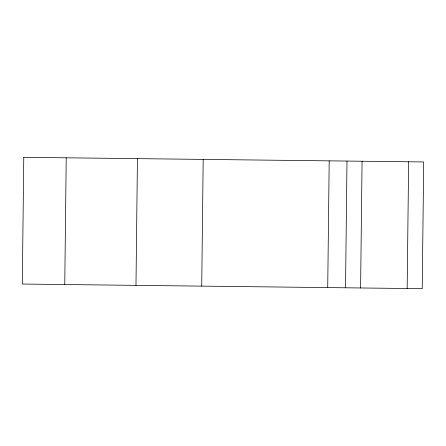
<?xml version="1.0" encoding="UTF-8"?>
<svg xmlns="http://www.w3.org/2000/svg" width="446" height="446" viewBox="0 0 446 446"><rect width="100%" height="100%" fill="white"/><g stroke="black" fill="none" stroke-linecap="round" stroke-linejoin="round"><path stroke-width="0.67" d="M64.759 284.537L66.225 157.812M135.98 285.362L137.446 158.637M201.72 286.126L203.192 159.4M327.726 287.586L329.198 160.861M345.533 287.793L346.999 161.067M360.597 287.965L362.068 161.24M407.165 288.506L408.636 161.781M23.772 157.321L22.3 284.046L422.228 288.679L423.7 161.954L23.772 157.321"/></g></svg>
